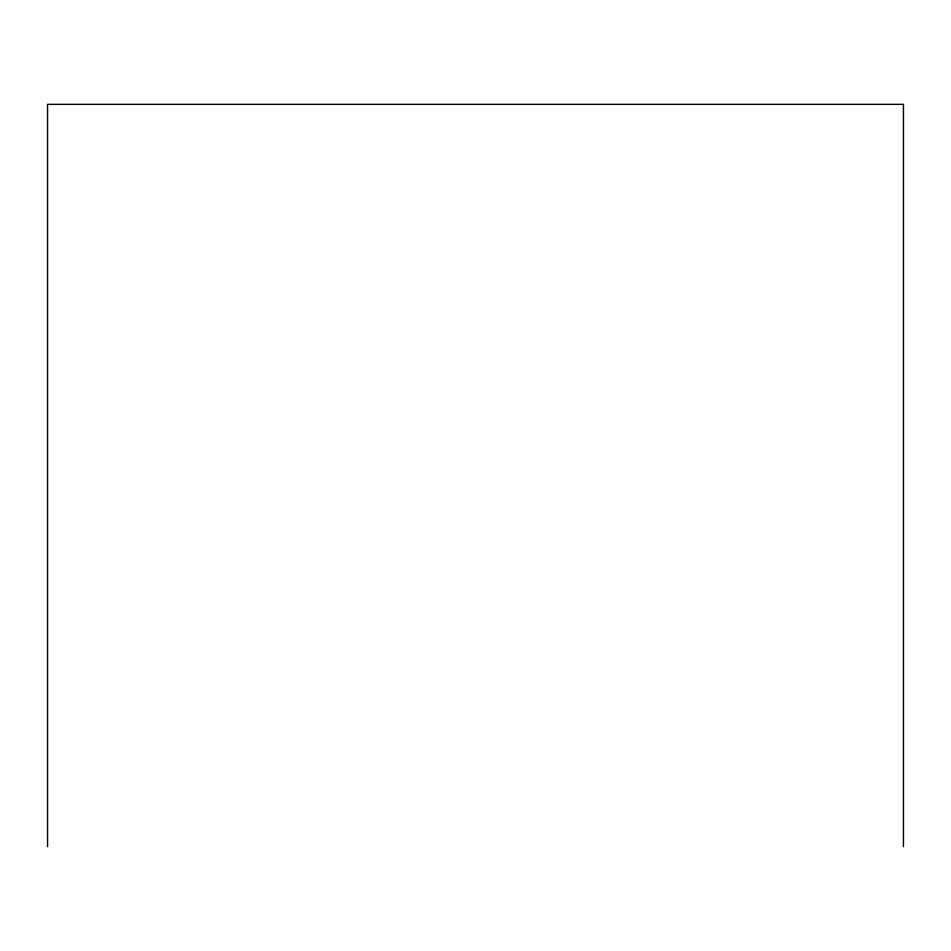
<?xml version="1.0" encoding="UTF-8"?>
<svg xmlns="http://www.w3.org/2000/svg" width="951" height="951" viewBox="0 0 951 951"><rect width="100%" height="100%" fill="white"/><g stroke="black" fill="none" stroke-linecap="round" stroke-linejoin="round"><path stroke-width="1.43" d="M903.45 846.652L903.45 104.348L47.55 104.348L47.55 846.652"/></g></svg>
